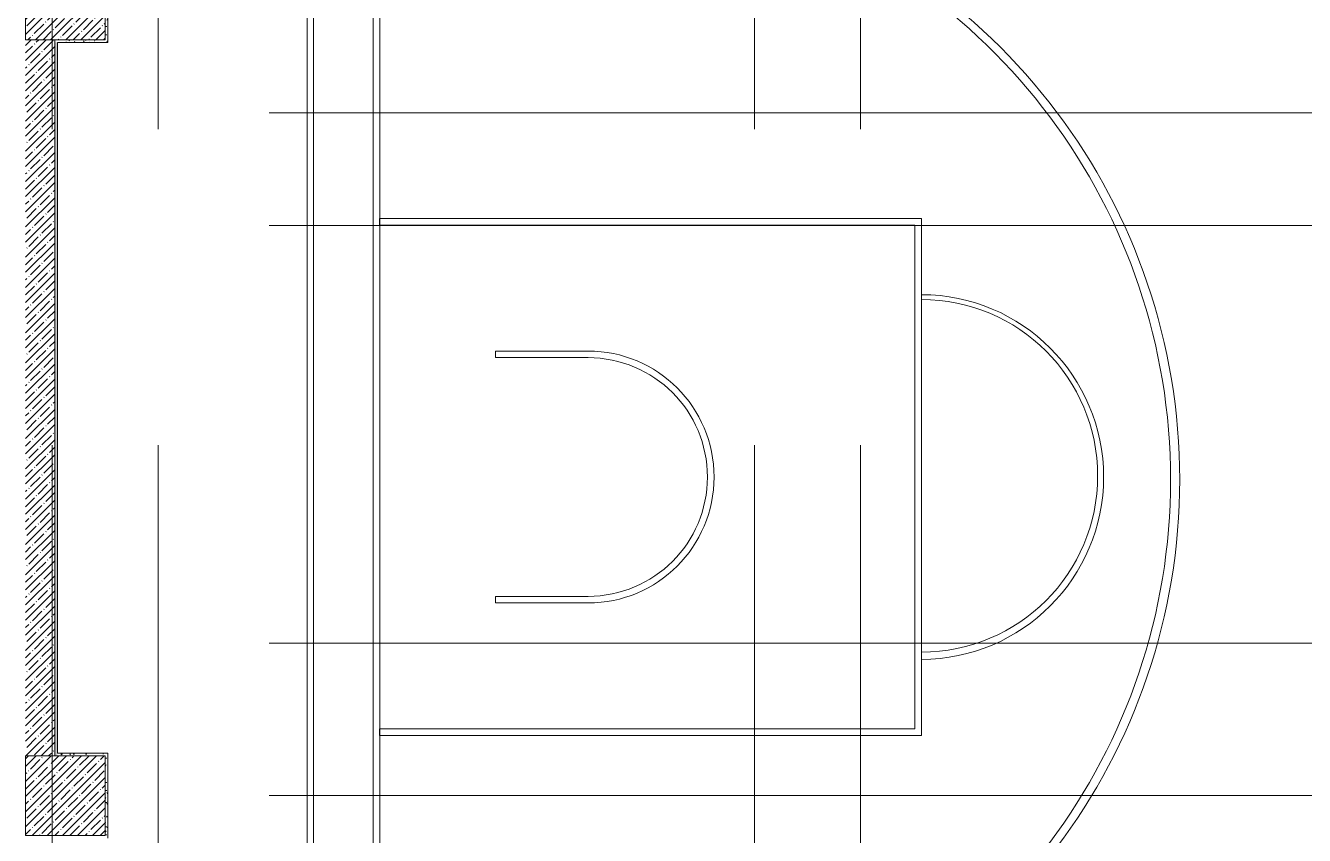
# Model space of a CAD drawing. Header units: millimetres. Extents: x -6228 to 201956, y -8553 to 30426.
# Drawn here: x 139112 to 148762, y 16700 to 22807 of the extents above; entities that cross this region are included whole.
import ezdxf

# ---------------------------------------------------------------- set-up
doc = ezdxf.new("R2010")
doc.units = ezdxf.units.MM
doc.linetypes.add('Осевая', pattern=[15875, 3175, -2381.25, 7937.5, -2381.25])
doc.layers.add('A-FLOR-3', color=7, linetype='Continuous', lineweight=9, true_color=0xaaaaaa)
doc.layers.add('I-WALL-7', color=9, linetype='Continuous', lineweight=9, true_color=0x808080)
for name, color, linetype, lineweight in [('A-WALL-4', 7, 'Continuous', 13), ('I-WALL-5', 7, 'Continuous', 9), ('S-COLS-2', 7, 'Continuous', 9), ('Оси-2', 7, 'Осевая', 9)]:
    doc.layers.add(name, color=color, linetype=linetype, lineweight=lineweight)
pattern_1 = [(0, (96951.896, 0), (121.92, 30.48), [10.058, -81.382, 10.058, -81.382, -487.68]), (0, (96951.896, 0), (121.92, 30.48), [-182.88, 10.058, -172.822, 10.058, -81.382, -213.36]), (0, (96951.896, 0), (121.92, 30.48), [-457.2, 10.058, -50.902, 10.058, -142.342]), (120, (96997.616, 15.24), (-87.356454, 90.345817), [10.058, -81.382, 10.058, -81.382, -487.68]), (120, (96997.616, 15.24), (-87.356454, 90.345817), [-182.88, 10.058, -172.822, 10.058, -81.382, -213.36]), (120, (96997.616, 15.24), (-87.356454, 90.345817), [-457.2, 10.058, -50.902, 10.058, -142.342]), (240, (97012.856, 76.2), (-34.563546, -120.825817), [10.058, -81.382, 10.058, -81.382, -487.68]), (240, (97012.856, 76.2), (-34.563546, -120.825817), [-182.88, 10.058, -172.822, 10.058, -81.382, -213.36]), (240, (97012.856, 76.2), (-34.563546, -120.825817), [-457.2, 10.058, -50.902, 10.058, -142.342])]

# ---------------------------------------------------------------- blocks, each defined once
blk = doc.blocks.new('BSC_Колонна _Прямоугольная - 600х600-V189-План зашивки приборов отопления в осях 1 этажа 12-23')
at = {"layer": 'S-COLS-2'}
h = blk.add_hatch(dxfattribs=at)
h.set_pattern_fill('FP_168', color=256, style=0, pattern_type=2)
h.set_pattern_definition([(45, (-42460, -17000), (-57.02463, 57.02463), []), (45, (-42402.975, -17000), (-57.02463, 57.02463), [100.806, -20.161, 3.353, -16.808])])
h.paths.add_polyline_path([(-300, -300), (300, -300), (300, 300), (-300, 300)])
for p, q in [((300, 300), (-300, 300)), ((-300, 300), (-300, -300)), ((300, -300), (300, 300)), ((-300, -300), (300, -300))]:
    blk.add_line(p, q, dxfattribs=at)
blk = doc.blocks.new('BSC_Колонна _Прямоугольная - 600х600-V190-План зашивки приборов отопления в осях 1 этажа 12-23')
at = {"layer": 'S-COLS-2'}
h = blk.add_hatch(dxfattribs=at)
h.set_pattern_fill('FP_169', color=256, style=0, pattern_type=2)
h.set_pattern_definition([(45, (-42460, -23000), (-57.02463, 57.02463), []), (45, (-42402.975, -23000), (-57.02463, 57.02463), [100.806, -20.161, 3.353, -16.808])])
h.paths.add_polyline_path([(-300, -300), (300, -300), (300, 300), (-300, 300), (-300, -82)])
for p, q in [((300, 300), (-300, 300)), ((-300, 300), (-300, -300)), ((300, -300), (300, 300)), ((-300, -300), (300, -300))]:
    blk.add_line(p, q, dxfattribs=at)

msp = doc.modelspace()

# ---------------------------------------------------------------- hatches: boundary and pattern name
at = {"layer": 'I-WALL-5'}
h = msp.add_hatch(dxfattribs=at)
h.set_pattern_fill('FP_157', color=256, style=0, pattern_type=2)
h.set_pattern_definition([(45, (96951.9, 0), (-57.02463, 57.02463), []), (45, (97008.92, 0), (-57.02463, 57.02463), [100.806, -20.161, 3.353, -16.808])])
h.paths.add_polyline_path([(139111.9, 17300), (139331.9, 17300), (139331.9, 22700), (139111.9, 22700), (139111.9, 17706.4)])
at = {"layer": 'I-WALL-7'}
h = msp.add_hatch(dxfattribs=at)
h.set_pattern_fill('FP_186', color=256, style=0, pattern_type=2)
h.set_pattern_definition(pattern_1)
h.paths.add_polyline_path([(139731.9, 22680), (139731.9, 23300), (139711.9, 23300), (139711.9, 22680)])
h = msp.add_hatch(dxfattribs=at)
h.set_pattern_fill('FP_186', color=256, style=0, pattern_type=2)
h.set_pattern_definition(pattern_1)
h.paths.add_polyline_path([(139711.9, 22680), (139711.9, 22700), (139331.9, 22700), (139331.9, 22680), (139636.1, 22680)])
h = msp.add_hatch(dxfattribs=at)
h.set_pattern_fill('FP_186', color=256, style=0, pattern_type=2)
h.set_pattern_definition(pattern_1)
h.paths.add_polyline_path([(139331.9, 17300), (139351.9, 17300), (139351.9, 22680), (139331.9, 22680), (139331.9, 17706.4)])
h = msp.add_hatch(dxfattribs=at)
h.set_pattern_fill('FP_186', color=256, style=0, pattern_type=2)
h.set_pattern_definition(pattern_1)
h.paths.add_polyline_path([(139711.9, 17300), (139711.9, 17320), (139351.9, 17320), (139351.9, 17300), (139636.1, 17300)])
h = msp.add_hatch(dxfattribs=at)
h.set_pattern_fill('FP_186', color=256, style=0, pattern_type=2)
h.set_pattern_definition(pattern_1)
h.paths.add_polyline_path([(139731.9, 16680), (139731.9, 17320), (139711.9, 17320), (139711.9, 16680)])

# ---------------------------------------------------------------- linework, layer by layer
at = {"layer": 'A-FLOR-3'}
for p, q in [((141235.5, 24981.3), (141235.5, 13824.4)), ((141285.5, 13874.4), (141285.5, 24931.3)), ((141735.5, 24481.3), (141735.5, 14324.4)), ((141785.5, 14374.4), (141785.5, 24431.3)), ((145871.6, 21352.8), (141781.9, 21352.8)), ((141781.9, 21352.8), (141781.9, 21302.8)), ((145871.6, 17452.8), (145871.6, 21352.8)), ((141781.9, 21302.8), (145821.6, 21302.8)), ((145821.6, 21302.8), (145821.6, 17502.8)), ((142656.9, 20352.8), (142656.9, 20302.8)), ((143356.9, 20352.8), (142656.9, 20352.8)), ((142656.9, 20302.8), (143356.9, 20302.8)), ((143356.9, 18502.8), (142656.9, 18502.8)), ((142656.9, 18502.8), (142656.9, 18452.8)), ((142656.9, 18452.8), (143356.9, 18452.8)), ((145821.6, 17502.8), (141781.9, 17502.8)), ((141781.9, 17502.8), (141781.9, 17452.8)), ((141781.9, 17452.8), (145871.6, 17452.8))]:
    msp.add_line(p, q, dxfattribs=at)
for centre, radius, start, end in [((143216.9, 19382.8), 4604.2, 285.81331, 74.18669), ((143187.4, 19382.8), 4564.4, 286.34112, 73.65888), ((145871.6, 19402.8), 1375, 270, 90), ((145871.6, 19411.7), 1330, 270, 90), ((143356.9, 19402.8), 950, 270, 90), ((143356.9, 19402.8), 900, 270, 90)]:
    msp.add_arc(centre, radius, start, end, dxfattribs=at)
at = {"layer": 'A-WALL-4'}
for p, q in [((139331.9, 22700), (139331.9, 17300)), ((139351.9, 22680), (139711.9, 22680)), ((139351.9, 22680), (139351.9, 22679)), ((139351.9, 17321), (139351.9, 17320)), ((139711.9, 17320), (139351.9, 17320))]:
    msp.add_line(p, q, dxfattribs=at)
at = {"layer": 'I-WALL-5'}
for p, q in [((139731.9, 22680), (139731.9, 23320)), ((139732.9, 22679), (139732.9, 23321)), ((139351.9, 22679), (139351.9, 17321)), ((139351.9, 22679), (139732.9, 22679)), ((139352.9, 17321), (139352.9, 22680)), ((139711.9, 22680), (139731.9, 22680)), ((139732.9, 17321), (139352.9, 17321)), ((139731.9, 17320), (139711.9, 17320)), ((139731.9, 16680), (139731.9, 17320)), ((139732.9, 16679), (139732.9, 17321))]:
    msp.add_line(p, q, dxfattribs=at)
at = {"layer": 'Оси-2'}
for p, q in [((139311.9, 593.7), (139311.9, 24898.1)), ((140111.9, 593.7), (140111.9, 24898.1)), ((144611.9, 593.7), (144611.9, 24898.1)), ((145411.9, 593.7), (145411.9, 24898.1)), ((135394.4, 22150), (179201.9, 22150)), ((135394.4, 21300), (179201.9, 21300)), ((135394.4, 18150), (179201.9, 18150)), ((135394.4, 17000), (179201.9, 17000))]:
    msp.add_line(p, q, dxfattribs=at)

# ---------------------------------------------------------------- block references
at = {"layer": 'S-COLS-2'}
for name, p in [('BSC_Колонна _Прямоугольная - 600х600-V190-План зашивки приборов отопления в осях 1 этажа 12-23', (139411.9, 23000)), ('BSC_Колонна _Прямоугольная - 600х600-V189-План зашивки приборов отопления в осях 1 этажа 12-23', (139411.9, 17000))]:
    msp.add_blockref(name, p, dxfattribs=at)

doc.saveas('drawing.dxf')
